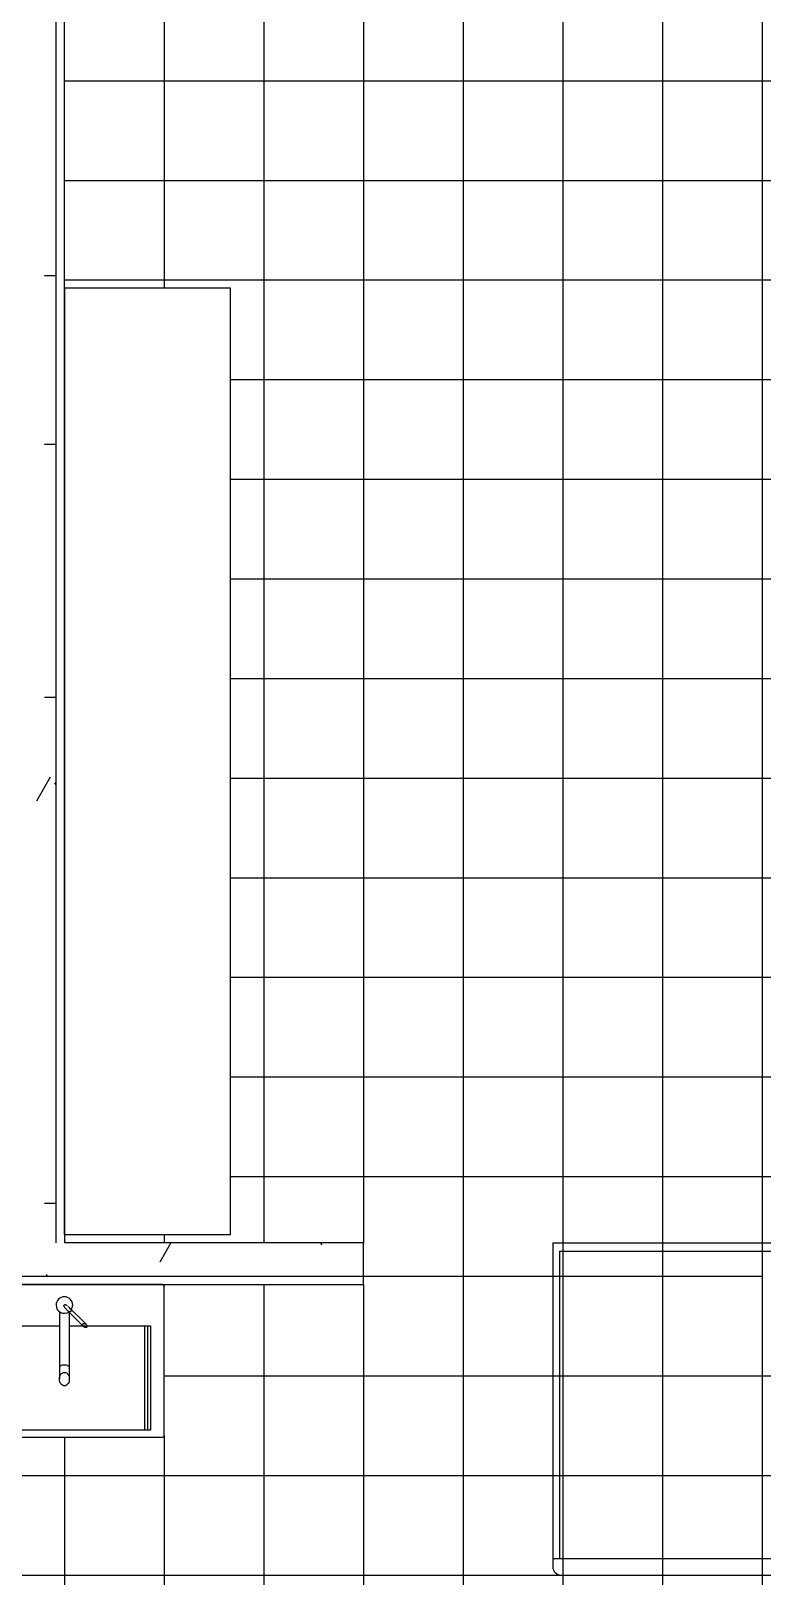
# Model space of a CAD drawing. Header units: millimetres. Extents: x -145636 to 131102, y -135903 to -7470.
# Drawn here: x 23494 to 25695, y -117876 to -113223 of the extents above; entities that cross this region are included whole.
import ezdxf

# ---------------------------------------------------------------- set-up
doc = ezdxf.new("R2010")
doc.units = ezdxf.units.MM
doc.layers.add('M_ARCHI', color=8, linetype='Continuous')

# ---------------------------------------------------------------- blocks, each defined once
blk = doc.blocks.new('RF Archi 21.10.2024')
at = {"layer": 'M_ARCHI', "color": 8, "linetype": 'Continuous'}
for p, q in [((-142511, -126803.5), (-142511, -130403.5)), ((-142211, -126778.5), (-142211, -133278.5)), ((-141911, -126778.5), (-141911, -133278.5)), ((-141611, -126778.5), (-141611, -135778.5)), ((-141311, -126778.5), (-141311, -135778.5)), ((-141011, -126778.5), (-141011, -135778.5)), ((-140711, -126778.5), (-140711, -135778.5)), ((-142811, -129778.5), (-139036, -129778.5)), ((-142811, -130078.5), (-138761, -130078.5)), ((-142870.6, -130365.1), (-142836, -130365.1)), ((-142811, -130378.5), (-139061, -130378.5)), ((-142311, -130678.5), (-138761, -130678.5)), ((-142870.6, -130873.1), (-142836, -130873.1)), ((-142311, -130978.5), (-138761, -130978.5)), ((-142311, -131278.5), (-139061, -131278.5)), ((-142311, -131578.5), (-138761, -131578.5)), ((-142870.6, -131635.1), (-142836, -131635.1)), ((-142853.4, -131875.7), (-142895.3, -131948.3)), ((-142836, -131898.5), (-142839.6, -131892.4)), ((-142311, -131878.5), (-138761, -131878.5)), ((-142311, -132178.5), (-139061, -132178.5)), ((-142311, -132478.5), (-138761, -132478.5)), ((-142311, -132778.5), (-138761, -132778.5)), ((-142311, -133078.5), (-139061, -133078.5)), ((-142870.6, -133159.1), (-142836, -133159.1)), ((-142811, -133253.5), (-142811, -133278.5)), ((-142511, -133253.5), (-142511, -133278.5)), ((-142490.1, -133278.5), (-142523.4, -133336.2)), ((-142035.6, -133284.8), (-142039.3, -133278.5)), ((-142861.4, -133378.5), (-142864.5, -133373.2)), ((-142511, -133403.5), (-142511, -133408.5)), ((-142211, -133403.5), (-142211, -135778.5)), ((-141911, -133378.5), (-140711, -133378.5)), ((-141911, -133403.5), (-141911, -135778.5)), ((-142511, -133678.5), (-139061, -133678.5)), ((-142811, -133863.5), (-142811, -135778.5)), ((-142511, -133858.5), (-142511, -135778.5)), ((-145811, -133978.5), (-138761, -133978.5)), ((-145811, -134278.5), (-138761, -134278.5))]:
    blk.add_line(p, q, dxfattribs=at)
at = {"layer": 'M_ARCHI', "color": 8}
for p, q in [((-142811, -133253.5), (-142811, -128278.5)), ((-142836, -133253.5), (-142836, -128303.5)), ((-142311, -130403.5), (-142811, -130403.5)), ((-142811, -130403.5), (-142811, -133253.5)), ((-142311, -133253.5), (-142311, -130403.5)), ((-142836, -133278.5), (-142836, -133253.5)), ((-142811, -133253.5), (-142311, -133253.5)), ((-142734.5, -133278.5), (-142811, -133278.5)), ((-141911, -133278.5), (-142734.5, -133278.5)), ((-141911, -133403.5), (-141911, -133278.5)), ((-141341, -133278.5), (-141341, -134253.5)), ((-141341, -133278.5), (-140541, -133278.5)), ((-141321, -133303.5), (-141321, -134228.5)), ((-141321, -133303.5), (-140561, -133303.5)), ((-143711, -133378.5), (-142836, -133378.5)), ((-143711, -133403.5), (-141911, -133403.5)), ((-142516, -133403.5), (-143106, -133403.5)), ((-142836, -133378.5), (-142734.5, -133378.5)), ((-142734.5, -133378.5), (-141911, -133378.5)), ((-142511, -133858.5), (-142511, -133408.5)), ((-142826, -133485.4), (-142826, -133653.5)), ((-142812.2, -133468.4), (-142812.4, -133467.1)), ((-142811.7, -133469.8), (-142812.2, -133468.4)), ((-142811, -133471.4), (-142811.7, -133469.8)), ((-142810, -133473), (-142811, -133471.4)), ((-142808.7, -133474.6), (-142810, -133473)), ((-142809.4, -133464), (-142808.2, -133464.2)), ((-142807.4, -133476.2), (-142808.7, -133474.6)), ((-142808.2, -133464.2), (-142806.9, -133464.6)), ((-142805.8, -133477.6), (-142807.4, -133476.2)), ((-142806.9, -133464.6), (-142805.5, -133465.3)), ((-142806.9, -133476.6), (-142752.8, -133530.7)), ((-142804.2, -133479), (-142805.8, -133477.6)), ((-142805.5, -133465.3), (-142804.1, -133466.1)), ((-142804.1, -133466.1), (-142802.6, -133467.2)), ((-142745.8, -133523.6), (-142799.8, -133469.6)), ((-142796.2, -133474), (-142790.5, -133479.8)), ((-142786.9, -133483.4), (-142796.2, -133474)), ((-142796, -133653.5), (-142796, -133485.8)), ((-142795.3, -133487.4), (-142789, -133481.2)), ((-143070.1, -133528.5), (-142825.1, -133528.5)), ((-143051.9, -133528.5), (-142825.1, -133528.5)), ((-142796.9, -133528.5), (-142551.9, -133528.5)), ((-142796.9, -133528.5), (-142570.1, -133528.5)), ((-142755.7, -133524.7), (-142755.6, -133523.6)), ((-142755.6, -133525.9), (-142755.7, -133524.7)), ((-142755.6, -133523.6), (-142755.2, -133522.6)), ((-142755.2, -133527.1), (-142755.6, -133525.9)), ((-142755.2, -133522.6), (-142754.6, -133521.8)), ((-142754.6, -133528.4), (-142755.2, -133527.1)), ((-142754.6, -133521.8), (-142753.8, -133521.3)), ((-142753.8, -133529.6), (-142754.6, -133528.4)), ((-142753.8, -133521.3), (-142752.9, -133520.9)), ((-142752.8, -133530.7), (-142753.8, -133529.6)), ((-142752.9, -133520.9), (-142751.8, -133520.8)), ((-142751.7, -133531.7), (-142752.8, -133530.7)), ((-142751.8, -133520.8), (-142750.6, -133520.9)), ((-142750.5, -133532.5), (-142751.7, -133531.7)), ((-142750.6, -133520.9), (-142749.3, -133521.3)), ((-142749.3, -133533.1), (-142750.5, -133532.5)), ((-142749.3, -133521.3), (-142748.1, -133521.9)), ((-142748, -133533.4), (-142749.3, -133533.1)), ((-142748.1, -133521.9), (-142746.9, -133522.7)), ((-142746.8, -133533.5), (-142748, -133533.4)), ((-142746.9, -133522.7), (-142745.8, -133523.6)), ((-142745.7, -133533.4), (-142746.8, -133533.5)), ((-142745.8, -133523.6), (-142744.8, -133524.7)), ((-142744.8, -133533.1), (-142745.7, -133533.4)), ((-142744.8, -133524.7), (-142744, -133525.9)), ((-142744, -133532.5), (-142744.8, -133533.1)), ((-142744, -133525.9), (-142743.4, -133527.2)), ((-142743.4, -133531.7), (-142744, -133532.5)), ((-142743.4, -133527.2), (-142743, -133528.4)), ((-142743, -133530.7), (-142743.4, -133531.7)), ((-142743, -133528.4), (-142742.9, -133529.6)), ((-142742.9, -133529.6), (-142743, -133530.7)), ((-142570.1, -133528.5), (-142570.1, -133842)), ((-142561, -133528.5), (-142561, -133842)), ((-142561, -133528.5), (-142561, -133842)), ((-142551.9, -133528.5), (-142551.9, -133842)), ((-142826, -133653.5), (-142826, -133688.6)), ((-142825.9, -133686.4), (-142825.3, -133682.3)), ((-142825.9, -133690.7), (-142825.9, -133686.4)), ((-142825.3, -133694.9), (-142825.9, -133690.7)), ((-142825.3, -133682.3), (-142824, -133678.4)), ((-142824, -133678.4), (-142822.2, -133674.9)), ((-142822.2, -133674.9), (-142819.8, -133672.1)), ((-142819.8, -133672.1), (-142817.1, -133670)), ((-142817.1, -133670), (-142814.1, -133668.6)), ((-142814.1, -133668.6), (-142811, -133668.2)), ((-142811, -133668.2), (-142807.9, -133668.6)), ((-142807.9, -133668.6), (-142804.9, -133670)), ((-142804.9, -133670), (-142802.2, -133672.1)), ((-142802.2, -133672.1), (-142799.9, -133674.9)), ((-142799.9, -133674.9), (-142798, -133678.4)), ((-142798, -133678.4), (-142796.7, -133682.3)), ((-142796.7, -133682.3), (-142796.1, -133686.4)), ((-142796.1, -133690.7), (-142796.7, -133694.9)), ((-142796.1, -133686.4), (-142796.1, -133690.7)), ((-142796, -133688.6), (-142796, -133653.5)), ((-142824, -133698.8), (-142825.3, -133694.9)), ((-142822.2, -133702.2), (-142824, -133698.8)), ((-142819.8, -133705), (-142822.2, -133702.2)), ((-142817.1, -133707.2), (-142819.8, -133705)), ((-142814.1, -133708.5), (-142817.1, -133707.2)), ((-142811, -133708.9), (-142814.1, -133708.5)), ((-142807.9, -133708.5), (-142811, -133708.9)), ((-142804.9, -133707.2), (-142807.9, -133708.5)), ((-142802.2, -133705), (-142804.9, -133707.2)), ((-142799.9, -133702.2), (-142802.2, -133705)), ((-142798, -133698.8), (-142799.9, -133702.2)), ((-142796.7, -133694.9), (-142798, -133698.8)), ((-143106, -133863.5), (-142516, -133863.5)), ((-142551.9, -133842), (-143070.1, -133842)), ((-142570.1, -133842), (-143051.9, -133842)), ((-141341, -134228.5), (-140541, -134228.5)), ((-141316, -134278.5), (-140566, -134278.5))]:
    blk.add_line(p, q, dxfattribs=at)
for centre, radius, start, end in [((-142516, -133408.5), 5, 0, 90), ((-142811, -133465.5), 25, 0, 180), ((-142811, -133465.5), 25, 0, 180), ((-142811, -133465.5), 25, 180, 304.7861), ((-142811, -133465.5), 25, 304.7231, 313.2461), ((-142811, -133465.5), 25, 325.1082, 0), ((-142516, -133858.5), 5, 270, 0), ((-141316, -134253.5), 25, 180, 270)]:
    blk.add_arc(centre, radius, start, end, dxfattribs=at)
for centre, major_axis, ratio, start_param, end_param in [((-142809.6, -133466.9), (-3.54, -3.54), 0.422618, 4.712389, 5.155867), ((-142809.6, -133466.9), (-3.54, -3.54), 0.422618, 4.268911, 4.712389), ((-142811, -133653.5), (-15, 0), 0.481984, 4.712389, 6.544985), ((-142811, -133653.5), (15, 0), 0.481984, 1.570796, 3.403392), ((-142811, -133653.5), (-15, 0), 0.481984, 2.879793, 4.712389), ((-142811, -133653.5), (-15, 0), 0.481984, 2.879793, 4.712389)]:
    blk.add_ellipse(centre, major_axis=major_axis, ratio=ratio, start_param=start_param, end_param=end_param, dxfattribs=at)
for points in [[(-142512.5, -133404.9), (-142512.7, -133404.7), (-142513.3, -133404.3), (-142513.8, -133403.9), (-142514.1, -133403.8)], [(-142511.4, -133406.6), (-142511.5, -133406.3), (-142511.8, -133405.7), (-142512.2, -133405.2), (-142512.5, -133404.9)], [(-142514.1, -133863.1), (-142513.8, -133863), (-142513.3, -133862.7), (-142512.7, -133862.3), (-142512.5, -133862)], [(-142512.5, -133862), (-142512.2, -133861.8), (-142511.8, -133861.2), (-142511.5, -133860.6), (-142511.4, -133860.3)]]:
    blk.add_open_spline(points, degree=3, dxfattribs=at)
for points, knots in [([(-142823.7, -133487), (-142823.3, -133487.2), (-142822.6, -133487.6), (-142821.7, -133488.1), (-142821.1, -133488.3), (-142820.9, -133488.4), (-142820.7, -133488.5)], [0.6666667, 0.6666667, 0.6666667, 0.6666667, 0.7222222, 0.75, 0.7638889, 0.7777778, 0.7777778, 0.7777778, 0.7777778]), ([(-142801.3, -133488.5), (-142801.2, -133488.4), (-142800.9, -133488.3), (-142800.3, -133488.1), (-142799.4, -133487.6), (-142798.7, -133487.2), (-142798.3, -133487)], [0.2222222, 0.2222222, 0.2222222, 0.2222222, 0.2361111, 0.25, 0.2777778, 0.3333333, 0.3333333, 0.3333333, 0.3333333])]:
    blk.add_open_spline(points, degree=3, knots=knots, dxfattribs=at)

msp = doc.modelspace()

# ---------------------------------------------------------------- block references
at = {"layer": 'M_ARCHI', "color": 8, "linetype": 'Continuous'}
msp.add_blockref('RF Archi 21.10.2024', (166405.7, 16405.4), dxfattribs=at)

doc.saveas('drawing.dxf')
